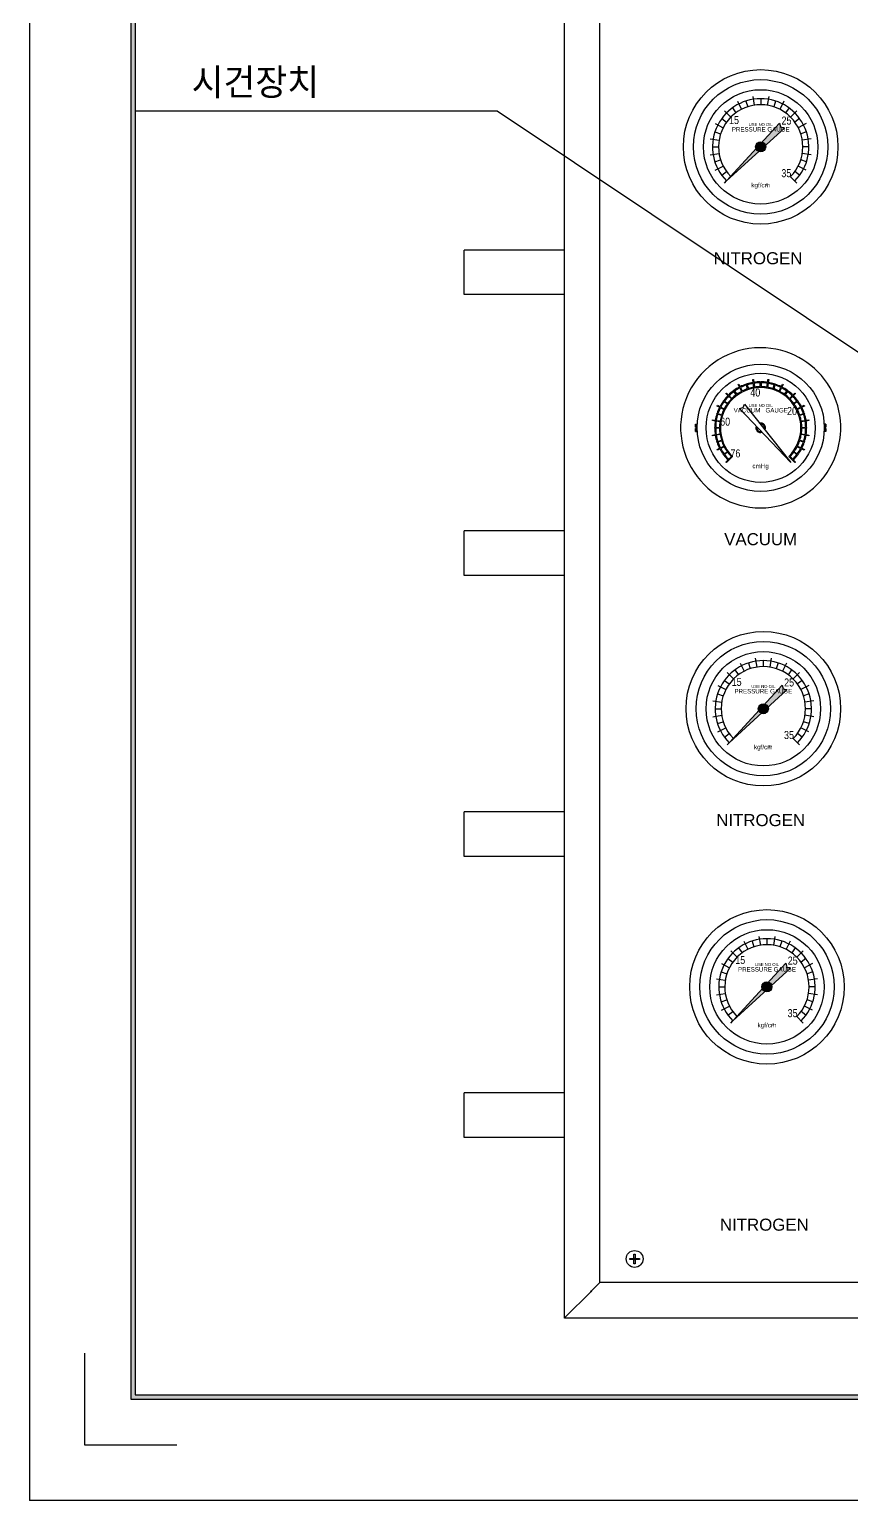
# Model space of a CAD drawing. Header units: millimetres. Extents: x 10903 to 284569, y 2319 to 62017.
# Drawn here: x 235613 to 237661, y 9912 to 13578 of the extents above; entities that cross this region are included whole.
import ezdxf
from ezdxf.enums import TextEntityAlignment as Align

# ---------------------------------------------------------------- set-up
doc = ezdxf.new("R2010")
doc.units = ezdxf.units.MM
doc.layers.add('cps', color=7, linetype='Continuous')
doc.layers.add('FORM', color=7, linetype='Continuous')
doc.styles.add('SANSSERIF', font='sas_____.pfb', dxfattribs={"height": 10})
doc.styles.get("Standard").update_dxf_attribs({"font": 'simple.shx', "bigfont": 'whgtxt.shx'})

msp = doc.modelspace()

# ---------------------------------------------------------------- hatches: boundary and pattern name
at = {"layer": 'cps'}
for points in [[(237481.7, 13343.9), (237484.3, 13334.5), (237493.8, 13331.9), (237350, 13200.1)], [(237488.3, 11943.9), (237490.9, 11934.5), (237500.3, 11931.9), (237356.5, 11800.1)], [(237497.3, 11250.9), (237499.9, 11241.5), (237509.3, 11238.9), (237365.6, 11107.1)]]:
    msp.add_hatch(color=256, dxfattribs=at).paths.add_polyline_path(points)
h = msp.add_hatch(color=256, dxfattribs=at)
edge = h.paths.add_edge_path()
edge.add_arc((237434.8, 13285), 10, 0, 360)
h = msp.add_hatch(color=256, dxfattribs=at)
edge = h.paths.add_edge_path()
edge.add_arc((237441.4, 11885), 10, 0, 360)
h = msp.add_hatch(color=256, dxfattribs=at)
edge = h.paths.add_edge_path()
edge.add_arc((237450.4, 11192), 10, 0, 360)
at = {"layer": 'FORM'}
h = msp.add_hatch(color=256, dxfattribs=at)
h.paths.add_polyline_path([(235876.9, 10175.8), (244984.6, 10175.8), (244984.6, 16461.8), (235876.9, 16461.8)], flags=16)
h.paths.add_polyline_path([(235865.5, 10164.4), (244996.1, 10164.4), (244996.1, 16473.2), (235865.5, 16473.2)])

# ---------------------------------------------------------------- linework, layer by layer
at = {"layer": 'cps'}
for p, q in [((236945.8, 10366.6), (236945.8, 15080)), ((237034.3, 10455.1), (237034.3, 14991.5)), ((237364.3, 13382.1), (237373.1, 13369.9)), ((237377, 13398.6), (237387.2, 13378.5)), ((237397.8, 13399.1), (237402.4, 13384.8)), ((237414.9, 13410.9), (237418.4, 13388.7)), ((237434.8, 13405), (237434.8, 13390)), ((237454.8, 13410.9), (237451.3, 13388.7)), ((237471.9, 13399.1), (237467.3, 13384.8)), ((237492.7, 13398.6), (237482.5, 13378.5)), ((237505.4, 13382.1), (237496.6, 13369.9)), ((237321.2, 13342.9), (237341.3, 13332.7)), ((237337.8, 13355.5), (237349.9, 13346.7)), ((237344.7, 13375.1), (237360.6, 13359.2)), ((237350, 13200.1), (237481.7, 13343.9)), ((237481.7, 13343.9), (237484.3, 13334.5)), ((237525, 13375.1), (237509.1, 13359.2)), ((237531.9, 13355.5), (237519.8, 13346.7)), ((237548.4, 13342.9), (237528.4, 13332.7)), ((237320.7, 13322.1), (237335, 13317.4)), ((237350, 13200.1), (237493.8, 13331.9)), ((237484.3, 13334.5), (237493.8, 13331.9)), ((237549, 13322.1), (237534.7, 13317.4)), ((237308.9, 13304.9), (237331.1, 13301.4)), ((237314.8, 13285), (237329.8, 13285)), ((237560.8, 13304.9), (237538.5, 13301.4)), ((237554.8, 13285), (237539.8, 13285)), ((237308.9, 13265), (237331.1, 13268.6)), ((237320.7, 13247.9), (237335, 13252.5)), ((237321.2, 13227.1), (237341.3, 13237.3)), ((237548.4, 13227.1), (237528.4, 13237.3)), ((237549, 13247.9), (237534.7, 13252.5)), ((237560.8, 13265), (237538.5, 13268.6)), ((237337.8, 13214.4), (237349.9, 13223.3)), ((237344.7, 13194.8), (237350, 13200.1)), ((237525, 13194.8), (237509.1, 13210.7)), ((237531.9, 13214.4), (237519.8, 13223.3)), ((236695.8, 12916.9), (236695.8, 13028)), ((236945.8, 13028), (236695.8, 13028)), ((236945.8, 12916.9), (236695.8, 12916.9)), ((237378.8, 12692.9), (237380.5, 12693.8)), ((237382, 12686.5), (237378.8, 12692.9)), ((237380.5, 12693.8), (237383.7, 12687.4)), ((237387.4, 12675.9), (237383.1, 12684.5)), ((237384.8, 12685.4), (237389.1, 12676.8)), ((237398.6, 12693.5), (237400.4, 12694.1)), ((237398.6, 12693.5), (237398.6, 12693.5)), ((237402.2, 12682.2), (237399.3, 12691.4)), ((237400.4, 12694.1), (237400.4, 12694.1)), ((237401.1, 12692), (237404.1, 12682.8)), ((237414.9, 12705), (237416.8, 12705.2)), ((237416, 12697.9), (237414.9, 12705)), ((237417.9, 12686.1), (237416.3, 12695.6)), ((237416.8, 12705.2), (237417.9, 12698.2)), ((237418.2, 12695.9), (237419.7, 12686.4)), ((237433.9, 12699.4), (237433.9, 12699.4)), ((237433.9, 12699.4), (237435.8, 12699.4)), ((237433.9, 12687.5), (237433.9, 12697.1)), ((237435.8, 12699.4), (237435.8, 12699.4)), ((237435.8, 12697.1), (237435.8, 12687.5)), ((237449.9, 12686.4), (237451.4, 12695.9)), ((237451.8, 12698.2), (237452.9, 12705.2)), ((237453.3, 12695.6), (237451.8, 12686.1)), ((237452.9, 12705.2), (237454.8, 12705)), ((237454.8, 12705), (237453.7, 12697.9)), ((237465.6, 12682.8), (237468.6, 12691.9)), ((237470.4, 12691.3), (237467.4, 12682.2)), ((237469.3, 12694.1), (237469.3, 12694.1)), ((237469.3, 12694.1), (237471.1, 12693.5)), ((237471.1, 12693.5), (237471.1, 12693.5)), ((237480.5, 12676.8), (237484.9, 12685.3)), ((237486.6, 12684.4), (237482.2, 12675.9)), ((237485.9, 12687.4), (237489.2, 12693.8)), ((237490.9, 12692.9), (237487.6, 12686.5)), ((237489.2, 12693.8), (237490.9, 12692.9)), ((237341.7, 12651.5), (237342.8, 12653)), ((237341.7, 12651.5), (237341.7, 12651.5)), ((237342.8, 12653), (237342.8, 12653)), ((237351.3, 12644.5), (237343.5, 12650.1)), ((237344.6, 12651.7), (237352.4, 12646)), ((237348.2, 12670.3), (237349.5, 12671.7)), ((237353.2, 12665.2), (237348.2, 12670.3)), ((237349.5, 12671.7), (237354.6, 12666.6)), ((237361.7, 12656.8), (237354.8, 12663.6)), ((237356.2, 12665), (237363, 12658.2)), ((237366.8, 12677), (237368.3, 12678.1)), ((237366.8, 12677), (237366.8, 12677)), ((237373.8, 12667.4), (237368.1, 12675.2)), ((237368.3, 12678.1), (237368.3, 12678.1)), ((237369.7, 12676.3), (237375.3, 12668.5)), ((237494.3, 12668.5), (237499.9, 12676.2)), ((237501.5, 12675.1), (237495.9, 12667.4)), ((237501.3, 12678.1), (237501.3, 12678.1)), ((237501.3, 12678.1), (237502.9, 12677)), ((237502.9, 12677), (237502.9, 12677)), ((237506.7, 12658.2), (237513.4, 12664.9)), ((237514.8, 12663.6), (237508, 12656.8)), ((237515.1, 12666.6), (237520.2, 12671.7)), ((237521.5, 12670.3), (237516.4, 12665.2)), ((237517.2, 12646), (237524.9, 12651.6)), ((237526, 12650.1), (237518.3, 12644.5)), ((237520.2, 12671.7), (237521.5, 12670.3)), ((237526.9, 12653), (237526.9, 12653)), ((237526.9, 12653), (237528, 12651.5)), ((237528, 12651.5), (237528, 12651.5)), ((237325.7, 12619.4), (237326.3, 12621.3)), ((237325.7, 12619.4), (237325.7, 12619.4)), ((237326, 12639.3), (237326.9, 12641)), ((237332.4, 12636.1), (237326, 12639.3)), ((237326.3, 12621.3), (237326.3, 12621.3)), ((237326.9, 12641), (237333.3, 12637.8)), ((237337, 12615.8), (237327.9, 12618.7)), ((237328.5, 12620.6), (237337.6, 12617.6)), ((237343, 12630.7), (237334.5, 12635.1)), ((237335.3, 12636.8), (237343.9, 12632.4)), ((237381.9, 12633.5), (237391, 12635.3)), ((237510, 12498.6), (237381.9, 12633.5)), ((237391, 12635.3), (237394.1, 12644.1)), ((237394.1, 12644.1), (237510, 12498.6)), ((237525.8, 12632.4), (237534.2, 12636.7)), ((237535.1, 12635), (237526.6, 12630.7)), ((237532.1, 12617.6), (237541.1, 12620.5)), ((237541.7, 12618.7), (237532.6, 12615.8)), ((237536.4, 12637.8), (237542.8, 12641)), ((237543.6, 12639.3), (237537.2, 12636.1)), ((237542.8, 12641), (237543.6, 12639.3)), ((237543.4, 12621.3), (237544, 12619.4)), ((237543.4, 12621.3), (237543.4, 12621.3)), ((237544, 12619.4), (237544, 12619.4)), ((237272.6, 12586.7), (237272.6, 12593.7)), ((237272.6, 12593.7), (237274.8, 12593.7)), ((237272.6, 12586.7), (237274.8, 12586.7)), ((237274.8, 12583.2), (237272.6, 12583.2)), ((237272.6, 12576.2), (237272.6, 12583.2)), ((237272.6, 12576.2), (237274.8, 12576.2)), ((237274.8, 12586.7), (237274.8, 12593.7)), ((237276.5, 12592.1), (237274.8, 12593.7)), ((237274.8, 12576.2), (237274.8, 12583.2)), ((237276.5, 12577.9), (237274.8, 12576.2)), ((237275.6, 12583.2), (237275.6, 12586.7)), ((237314.6, 12603.1), (237314.9, 12605)), ((237321.6, 12601.9), (237314.6, 12603.1)), ((237314.9, 12605), (237321.9, 12603.8)), ((237320.4, 12585.9), (237320.4, 12585.9)), ((237320.4, 12584), (237320.4, 12585.9)), ((237320.4, 12584), (237320.4, 12584)), ((237322.7, 12585.9), (237332.3, 12585.9)), ((237332.3, 12584), (237322.7, 12584)), ((237333.4, 12600.1), (237323.9, 12601.6)), ((237324.2, 12603.5), (237333.7, 12602)), ((237536, 12602), (237545.3, 12603.4)), ((237545.6, 12601.6), (237536.3, 12600.1)), ((237537.4, 12585.9), (237546.8, 12585.9)), ((237546.8, 12584), (237537.4, 12584)), ((237547.7, 12603.8), (237554.8, 12605)), ((237555.1, 12603.1), (237548, 12601.9)), ((237549.3, 12585.9), (237549.3, 12585.9)), ((237549.3, 12585.9), (237549.3, 12584)), ((237549.3, 12584), (237549.3, 12584)), ((237554.8, 12605), (237555.1, 12603.1)), ((237593.2, 12592.1), (237594.8, 12593.7)), ((237593.2, 12577.9), (237594.8, 12576.2)), ((237594.1, 12586.7), (237594.1, 12583.2)), ((237594.8, 12593.7), (237594.8, 12586.7)), ((237597.1, 12593.7), (237594.8, 12593.7)), ((237594.8, 12586.7), (237597.1, 12586.7)), ((237597.1, 12583.2), (237594.8, 12583.2)), ((237594.8, 12583.2), (237594.8, 12576.2)), ((237597.1, 12576.2), (237594.8, 12576.2)), ((237597.1, 12593.7), (237597.1, 12586.7)), ((237597.1, 12583.2), (237597.1, 12576.2)), ((237314.6, 12566.9), (237321.6, 12568)), ((237314.9, 12565), (237314.6, 12566.9)), ((237321.9, 12566.1), (237314.9, 12565)), ((237323.9, 12568.4), (237333.4, 12569.9)), ((237333.7, 12568), (237324.2, 12566.5)), ((237325.7, 12550.5), (237325.7, 12550.5)), ((237326.3, 12548.7), (237325.7, 12550.5)), ((237326.3, 12548.7), (237326.3, 12548.7)), ((237327.9, 12551.2), (237337, 12554.2)), ((237337.6, 12552.4), (237328.5, 12549.4)), ((237334.5, 12534.9), (237343, 12539.3)), ((237343.9, 12537.6), (237335.4, 12533.2)), ((237534.2, 12533.3), (237525.8, 12537.6)), ((237526.6, 12539.3), (237535, 12535)), ((237541, 12549.5), (237532.1, 12552.4)), ((237532.6, 12554.2), (237541.6, 12551.3)), ((237545.3, 12566.5), (237536, 12568)), ((237536.3, 12569.9), (237545.6, 12568.4)), ((237544, 12550.5), (237543.4, 12548.7)), ((237543.4, 12548.7), (237543.4, 12548.7)), ((237544, 12550.5), (237544, 12550.5)), ((237554.8, 12565), (237547.7, 12566.1)), ((237548, 12568), (237555.1, 12566.9)), ((237555.1, 12566.9), (237554.8, 12565)), ((237326, 12530.6), (237332.4, 12533.9)), ((237326.9, 12528.9), (237326, 12530.6)), ((237333.3, 12532.2), (237326.9, 12528.9)), ((237341.7, 12518.5), (237341.7, 12518.5)), ((237342.8, 12516.9), (237341.7, 12518.5)), ((237342.8, 12516.9), (237342.8, 12516.9)), ((237343.6, 12519.9), (237351.3, 12525.5)), ((237352.4, 12523.9), (237344.7, 12518.3)), ((237348.2, 12499.7), (237353.2, 12504.7)), ((237364.7, 12513.5), (237349.5, 12498.3)), ((237354.9, 12506.4), (237361.7, 12513.2)), ((237363.6, 12514.6), (237364.7, 12513.5)), ((237363.6, 12514.6), (237363.6, 12514.6)), ((237505, 12513.5), (237505.7, 12514.2)), ((237520.2, 12498.3), (237505, 12513.5)), ((237508, 12513.2), (237514.7, 12506.5)), ((237516.4, 12504.7), (237521.5, 12499.7)), ((237524.9, 12518.4), (237517.2, 12523.9)), ((237518.3, 12525.5), (237526, 12519.9)), ((237528, 12518.5), (237526.9, 12516.9)), ((237526.9, 12516.9), (237526.9, 12516.9)), ((237528, 12518.5), (237528, 12518.5)), ((237542.8, 12528.9), (237536.4, 12532.2)), ((237537.2, 12533.9), (237543.6, 12530.6)), ((237543.6, 12530.6), (237542.8, 12528.9)), ((237349.5, 12498.3), (237348.2, 12499.7)), ((237521.5, 12499.7), (237520.2, 12498.3)), ((236695.8, 12216.9), (236695.8, 12328)), ((236945.8, 12328), (236695.8, 12328)), ((236945.8, 12216.9), (236695.8, 12216.9)), ((237383.5, 11998.6), (237393.7, 11978.5)), ((237404.3, 11999.1), (237408.9, 11984.8)), ((237421.4, 12010.9), (237424.9, 11988.7)), ((237441.4, 12005), (237441.4, 11990)), ((237461.3, 12010.9), (237457.8, 11988.7)), ((237478.5, 11999.1), (237473.8, 11984.8)), ((237499.3, 11998.6), (237489, 11978.5)), ((237344.3, 11955.5), (237356.4, 11946.7)), ((237351.2, 11975.1), (237367.1, 11959.2)), ((237370.8, 11982.1), (237379.7, 11969.9)), ((237511.9, 11982.1), (237503.1, 11969.9)), ((237531.5, 11975.1), (237515.6, 11959.2)), ((237538.5, 11955.5), (237526.3, 11946.7)), ((237327.2, 11922.1), (237341.5, 11917.4)), ((237327.8, 11942.9), (237347.8, 11932.7)), ((237356.5, 11800.1), (237488.3, 11943.9)), ((237356.5, 11800.1), (237500.3, 11931.9)), ((237488.3, 11943.9), (237490.9, 11934.5)), ((237490.9, 11934.5), (237500.3, 11931.9)), ((237555, 11942.9), (237534.9, 11932.7)), ((237555.5, 11922.1), (237541.2, 11917.4)), ((237315.4, 11904.9), (237337.7, 11901.4)), ((237321.4, 11885), (237336.4, 11885)), ((237567.3, 11904.9), (237545.1, 11901.4)), ((237561.4, 11885), (237546.4, 11885)), ((237315.4, 11865), (237337.7, 11868.6)), ((237327.2, 11847.9), (237341.5, 11852.5)), ((237555.5, 11847.9), (237541.2, 11852.5)), ((237567.3, 11865), (237545.1, 11868.6)), ((237327.8, 11827.1), (237347.8, 11837.3)), ((237344.3, 11814.4), (237356.4, 11823.3)), ((237531.5, 11794.8), (237515.6, 11810.7)), ((237538.5, 11814.4), (237526.3, 11823.3)), ((237555, 11827.1), (237534.9, 11837.3)), ((237351.2, 11794.8), (237356.5, 11800.1)), ((236695.8, 11516.9), (236695.8, 11628)), ((236945.8, 11628), (236695.8, 11628)), ((236945.8, 11516.9), (236695.8, 11516.9)), ((237392.5, 11305.6), (237402.7, 11285.6)), ((237413.3, 11306.1), (237418, 11291.9)), ((237430.5, 11317.9), (237434, 11295.7)), ((237450.4, 11312), (237450.4, 11297)), ((237470.4, 11317.9), (237466.8, 11295.7)), ((237487.5, 11306.1), (237482.9, 11291.9)), ((237508.3, 11305.6), (237498.1, 11285.6)), ((237353.3, 11262.5), (237365.5, 11253.7)), ((237360.3, 11282.2), (237376.2, 11266.2)), ((237379.9, 11289.1), (237388.7, 11276.9)), ((237521, 11289.1), (237512.1, 11276.9)), ((237540.6, 11282.2), (237524.7, 11266.2)), ((237547.5, 11262.5), (237535.4, 11253.7)), ((237336.3, 11229.1), (237350.6, 11224.4)), ((237336.8, 11249.9), (237356.9, 11239.7)), ((237365.6, 11107.1), (237497.3, 11250.9)), ((237365.6, 11107.1), (237509.3, 11238.9)), ((237497.3, 11250.9), (237499.9, 11241.5)), ((237499.9, 11241.5), (237509.3, 11238.9)), ((237564, 11249.9), (237544, 11239.7)), ((237564.5, 11229.1), (237550.3, 11224.4)), ((237324.5, 11211.9), (237346.7, 11208.4)), ((237330.4, 11192), (237345.4, 11192)), ((237576.3, 11211.9), (237554.1, 11208.4)), ((237570.4, 11192), (237555.4, 11192)), ((237324.5, 11172.1), (237346.7, 11175.6)), ((237336.3, 11154.9), (237350.6, 11159.6)), ((237336.8, 11134.1), (237356.9, 11144.3)), ((237564, 11134.1), (237544, 11144.3)), ((237564.5, 11154.9), (237550.3, 11159.6)), ((237576.3, 11172.1), (237554.1, 11175.6)), ((237353.3, 11121.5), (237365.5, 11130.3)), ((237360.3, 11101.8), (237365.6, 11107.1)), ((237540.6, 11101.8), (237524.7, 11117.8)), ((237547.5, 11121.5), (237535.4, 11130.3)), ((236695.8, 10816.9), (236695.8, 10928)), ((236945.8, 10928), (236695.8, 10928)), ((236945.8, 10816.9), (236695.8, 10816.9)), ((237119.2, 10526.1), (237122.4, 10526.1)), ((237119.2, 10515.6), (237119.2, 10526.1)), ((237122.4, 10526.1), (237122.4, 10515.6)), ((237108.8, 10515.6), (237119.2, 10515.6)), ((237108.8, 10512.5), (237108.8, 10515.6)), ((237119.2, 10512.5), (237108.8, 10512.5)), ((237122.4, 10515.6), (237119.2, 10515.6)), ((237119.2, 10515.6), (237120.8, 10514.1)), ((237119.2, 10512.5), (237119.2, 10515.6)), ((237120.8, 10514.1), (237119.2, 10514.1)), ((237120.8, 10514.1), (237119.2, 10512.5)), ((237119.2, 10512.5), (237122.4, 10512.5)), ((237119.2, 10502.1), (237119.2, 10512.5)), ((237122.4, 10502.1), (237119.2, 10502.1)), ((237120.8, 10514.1), (237122.4, 10515.6)), ((237120.8, 10515.6), (237120.8, 10514.1)), ((237122.4, 10514.1), (237120.8, 10514.1)), ((237122.4, 10512.5), (237120.8, 10514.1)), ((237120.8, 10514.1), (237120.8, 10512.5)), ((237122.4, 10515.6), (237122.4, 10512.5)), ((237122.4, 10515.6), (237132.8, 10515.6)), ((237122.4, 10512.5), (237122.4, 10502.1)), ((237132.8, 10512.5), (237122.4, 10512.5)), ((237132.8, 10515.6), (237132.8, 10512.5)), ((237013.5, 10434.3), (237031.8, 10452.6)), ((237031.8, 10452.6), (237013.5, 10434.3)), ((237034.3, 10455.1), (237031.8, 10452.6)), ((237031.8, 10452.6), (237034.3, 10455.1)), ((239047.3, 10455.1), (237034.3, 10455.1)), ((237011.7, 10432.4), (236947.9, 10368.7)), ((236947.9, 10368.7), (237011.7, 10432.4)), ((237011.7, 10432.4), (237013.5, 10434.3)), ((237013.5, 10434.3), (237011.7, 10432.4)), ((236947.2, 10368), (236945.8, 10366.6)), ((236945.8, 10366.6), (236947.2, 10368)), ((239135.8, 10366.6), (236945.8, 10366.6)), ((236947.2, 10368), (236947.9, 10368.7)), ((236947.9, 10368.7), (236947.2, 10368))]:
    msp.add_line(p, q, dxfattribs=at)
at = {"layer": 'cps', "color": 8}
for p, q in [((236778, 13374), (235877.1, 13374)), ((237754.6, 12721.2), (236778, 13374))]:
    msp.add_line(p, q, dxfattribs=at)
at = {"layer": 'cps'}
for centre, radius in [((237434.8, 13285), 192.5), ((237434.8, 13285), 167.5), ((237434.8, 13285), 142.5), ((237434.8, 13285), 12.5), ((237434.8, 13285), 10), ((237434.8, 12585), 158.5), ((237434.8, 12585), 135.9), ((237441.4, 11885), 192.5), ((237441.4, 11885), 167.5), ((237441.4, 11885), 142.5), ((237441.4, 11885), 12.5), ((237441.4, 11885), 10), ((237450.4, 11192), 192.5), ((237450.4, 11192), 167.5), ((237450.4, 11192), 142.5), ((237450.4, 11192), 12.5), ((237450.4, 11192), 10), ((237120.8, 10514.1), 21)]:
    msp.add_circle(centre, radius, dxfattribs=at)
for centre, radius, start, end in [((237434.8, 13285), 120, 315, 225), ((237434.8, 13285), 105, 315, 224.6426), ((237434.8, 12585), 199.5, 86.2973, 213.7027), ((237434.8, 12585), 199.5, 333.7027, 86.2973), ((237434.8, 12585), 100.2, 315, 224.6426), ((237434.8, 12585), 114.5, 117.4775, 125.5225), ((237434.8, 12585.1), 112.1, 117.469, 125.5018), ((237434.8, 12585), 114.5, 108.4775, 116.5225), ((237434.8, 12585.1), 112.1, 108.4614, 116.4937), ((237434.8, 12585), 114.5, 99.4775, 107.5225), ((237434.8, 12585.1), 112.1, 99.4545, 107.4862), ((237434.8, 12585), 102.5, 99.533, 107.467), ((237434.8, 12585), 114.5, 90.4775, 98.5225), ((237434.8, 12585.1), 112.1, 90.4484, 98.4793), ((237434.8, 12585), 102.5, 90.533, 98.467), ((237434.8, 12585), 114.5, 81.4775, 89.5225), ((237434.8, 12585.1), 112.1, 81.4433, 89.4732), ((237434.8, 12585), 102.5, 81.533, 89.467), ((237434.8, 12585), 102.5, 72.533, 80.467), ((237434.8, 12585.1), 112.1, 72.4392, 80.468), ((237434.8, 12585), 114.5, 72.4775, 80.5225), ((237434.8, 12585.1), 112.1, 63.4364, 71.464), ((237434.8, 12585), 114.5, 63.4775, 71.5225), ((237434.8, 12585.1), 112.1, 54.4348, 62.4611), ((237434.8, 12585), 114.5, 54.4775, 62.5225), ((237434.8, 12585), 114.5, 144.4775, 152.5225), ((237434.8, 12585.1), 112.1, 144.4936, 152.5266), ((237434.8, 12585), 114.5, 135.4775, 143.5225), ((237434.8, 12585.1), 112.1, 135.4853, 143.5184), ((237434.8, 12585), 102.5, 135.533, 143.467), ((237434.8, 12585), 114.5, 126.4775, 134.5225), ((237434.8, 12585.1), 112.1, 126.477, 134.5101), ((237434.8, 12585), 102.5, 126.533, 134.467), ((237434.8, 12585), 102.5, 117.533, 125.467), ((237434.8, 12585), 102.5, 108.533, 116.467), ((237434.8, 12585), 102.5, 63.533, 71.467), ((237434.8, 12585), 102.5, 54.533, 62.467), ((237434.8, 12585), 102.5, 45.533, 53.467), ((237434.8, 12585.1), 112.1, 45.4345, 53.4595), ((237434.8, 12585), 114.5, 45.4775, 53.5225), ((237434.8, 12585), 102.5, 36.533, 44.467), ((237434.8, 12585.1), 112.1, 36.4355, 44.4592), ((237434.8, 12585), 114.5, 36.4775, 44.5225), ((237434.8, 12585.1), 112.1, 27.4378, 35.4603), ((237434.8, 12585), 114.5, 27.4775, 35.5225), ((237434.8, 12585), 114.5, 162.4775, 170.5225), ((237434.8, 12585.1), 112.1, 162.5097, 170.5417), ((237434.8, 12585), 114.5, 153.4775, 161.5225), ((237434.8, 12585.1), 112.1, 153.5018, 161.5344), ((237434.8, 12585), 102.5, 162.533, 170.467), ((237434.8, 12585), 102.5, 153.533, 161.467), ((237434.8, 12585), 102.5, 144.533, 152.467), ((237434.8, 12585), 102.5, 27.533, 35.467), ((237434.8, 12585), 102.5, 18.533, 26.467), ((237434.8, 12585), 102.5, 9.533, 17.467), ((237434.8, 12585.1), 112.1, 18.4413, 26.4626), ((237434.8, 12585), 114.5, 18.4775, 26.5225), ((237434.8, 12585.1), 112.1, 9.446, 17.4661), ((237434.8, 12585), 114.5, 9.4775, 17.5225), ((237434.8, 12585), 114.5, 171.4775, 179.5225), ((237434.8, 12585), 114.5, 180.4775, 188.5225), ((237434.8, 12585.1), 112.1, 171.517, 179.5483), ((237434.8, 12585.1), 112.1, 180.5236, 188.554), ((237434.8, 12585), 102.5, 171.533, 179.467), ((237434.8, 12585), 102.5, 180.533, 188.467), ((237434.8, 12585), 11.9, 158.2937, 288.7828), ((237434.8, 12585), 9.54, 165.1011, 281.9755), ((237434.8, 12585), 11.9, 333.2937, 103.7828), ((237434.8, 12585), 9.54, 340.1011, 96.9755), ((237434.8, 12585), 102.5, 0.533, 8.467), ((237434.8, 12585), 102.5, 351.533, 359.467), ((237434.8, 12585.1), 112.1, 0.4517, 8.4708), ((237434.8, 12585.1), 112.1, 351.4583, 359.4764), ((237434.8, 12585), 114.5, 0.4775, 8.5225), ((237434.8, 12585), 114.5, 351.4775, 359.5225), ((237434.8, 12585), 114.5, 189.4775, 197.5225), ((237434.8, 12585.1), 112.1, 189.5292, 197.5587), ((237434.8, 12585), 114.5, 198.4775, 206.5225), ((237434.8, 12585.1), 112.1, 198.5339, 206.5622), ((237434.8, 12585), 102.5, 189.533, 197.467), ((237434.8, 12585), 102.5, 198.533, 206.467), ((237434.8, 12585), 102.5, 207.533, 215.467), ((237434.8, 12585), 102.5, 324.533, 332.467), ((237434.8, 12585), 102.5, 333.533, 341.467), ((237434.8, 12585), 102.5, 342.533, 350.467), ((237434.8, 12585.1), 112.1, 333.4734, 341.4903), ((237434.8, 12585), 114.5, 333.4775, 341.5225), ((237434.8, 12585.1), 112.1, 342.4656, 350.483), ((237434.8, 12585), 114.5, 342.4775, 350.5225), ((237434.8, 12585), 114.5, 207.4775, 215.5225), ((237434.8, 12585.1), 112.1, 207.5374, 215.5645), ((237434.8, 12585), 114.5, 216.4775, 224.5225), ((237434.8, 12585.1), 112.1, 216.5397, 224.5655), ((237434.8, 12585), 102.5, 216.533, 224.467), ((237434.8, 12585), 102.5, 315.533, 323.467), ((237434.8, 12585.1), 112.1, 315.4899, 323.5064), ((237434.8, 12585), 114.5, 315.4775, 323.5225), ((237434.8, 12585.1), 112.1, 324.4816, 332.4982), ((237434.8, 12585), 114.5, 324.4775, 332.5225), ((237434.8, 12585), 199.5, 213.7027, 333.7027), ((237441.4, 11885), 120, 315, 225), ((237441.4, 11885), 105, 315, 224.6426), ((237450.4, 11192), 120, 315, 225), ((237450.4, 11192), 105, 315, 224.6426)]:
    msp.add_arc(centre, radius, start, end, dxfattribs=at)
for points, weights in [([(237274.8, 12586.7), (237275.2, 12586.7), (237275.6, 12586.7)], [1, 1.00104997016, 1]), ([(237275.6, 12583.2), (237275.2, 12583.2), (237274.8, 12583.2)], [1, 1.00104997027, 1]), ([(237594.1, 12586.7), (237594.4, 12586.7), (237594.8, 12586.7)], [1, 1.00104997027, 1]), ([(237594.8, 12583.2), (237594.4, 12583.2), (237594.1, 12583.2)], [1, 1.00104997016, 1])]:
    msp.add_rational_spline(points, weights, degree=2, dxfattribs=at)
at = {"layer": 'FORM', "color": 8}
for p, q in [((235613.1, 16725.6), (235613.1, 9912)), ((235750.8, 10049.7), (235750.8, 10279.1)), ((235980.2, 10049.7), (235750.8, 10049.7)), ((245248.5, 9912), (235613.1, 9912))]:
    msp.add_line(p, q, dxfattribs=at)
at = {"layer": 'FORM'}
for p, q in [((235865.5, 16473.2), (235865.5, 10164.4)), ((235876.9, 16461.8), (235876.9, 10175.8)), ((235865.5, 10164.4), (244996.1, 10164.4)), ((235876.9, 10175.8), (244984.6, 10175.8))]:
    msp.add_line(p, q, dxfattribs=at)

# ---------------------------------------------------------------- texts
at = {"layer": 'cps', "color": 8}
msp.add_text('시건장치', height=75, dxfattribs=at).set_placement((236017.3, 13406.2))
at = {"layer": 'cps', "style": 'SANSSERIF', "width": 0.8}
for s, height, p in [('15', 20, (237368.3, 13351.7)), ('USE NO OIL', 7.5, (237434.9, 13340.6)), ('25', 20, (237499.1, 13350.5)), ('PRESSURE GAUGE', 11, (237434.9, 13328.7)), ('35', 20, (237498.7, 13219.5)), ('kgf/cm', 11.25, (237434.6, 13188.2)), ('2', 6.75, (237450, 13191.5)), ('40', 20, (237421.4, 12673)), ('60', 20, (237346.3, 12600.3)), ('VACUUM   GAUGE', 11, (237434.9, 12628.7)), ('USE NO OIL', 7.5, (237434.9, 12640.6)), ('20', 20, (237512.9, 12626.8)), ('76', 20, (237371.8, 12521.2)), ('cmHg', 11.25, (237434.6, 12488.2)), ('15', 20, (237374.9, 11951.7)), ('25', 20, (237505.6, 11950.5)), ('PRESSURE GAUGE', 11, (237441.5, 11928.7)), ('USE NO OIL', 7.5, (237441.5, 11940.6)), ('35', 20, (237505.3, 11819.5)), ('kgf/cm', 11.25, (237441.2, 11788.2)), ('2', 6.75, (237456.6, 11791.5)), ('15', 20, (237383.9, 11258.8)), ('25', 20, (237514.6, 11257.5)), ('PRESSURE GAUGE', 11, (237450.5, 11235.7)), ('USE NO OIL', 7.5, (237450.5, 11247.7)), ('35', 20, (237514.3, 11126.5)), ('kgf/cm', 11.25, (237450.2, 11095.3)), ('2', 6.75, (237465.6, 11098.5))]:
    msp.add_text(s, height=height, dxfattribs=at).set_placement(p, align=Align.MIDDLE)
at = {"layer": 'cps', "style": 'SANSSERIF'}
for s, p in [('NITROGEN', (237428.3, 13007.5)), ('VACUUM', (237434.8, 12307.5)), ('NITROGEN', (237434.8, 11607.5)), ('NITROGEN', (237443.9, 10599.5))]:
    msp.add_text(s, height=30, dxfattribs=at).set_placement(p, align=Align.MIDDLE)

doc.saveas('drawing.dxf')
